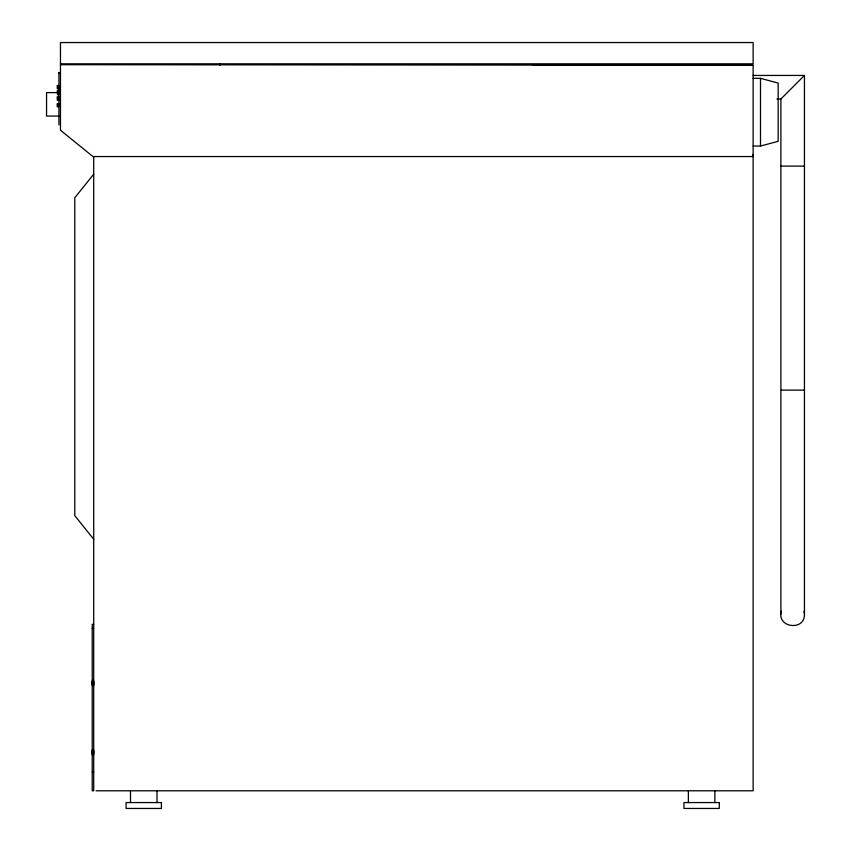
<?xml version="1.0" encoding="UTF-8"?>
<svg xmlns="http://www.w3.org/2000/svg" width="851" height="851" viewBox="0 0 851 851"><rect width="100%" height="100%" fill="white"/><g stroke="black" fill="none" stroke-linecap="round" stroke-linejoin="round"><path stroke-width="1.28" d="M92.227 685.534C91.11 678.066 94.823 678.066 93.706 685.534M92.961 684.055L92.95 685.534L92.887 679.651M93.706 749.922C94.759 757.22 91.174 757.22 92.227 749.922M92.961 680.874L93.046 679.651M753.135 75.441L804.45 75.441L804.45 614.177C804.908 631.548 776.389 627.73 781.303 611.092M93.706 174.189L74.782 197.772L74.782 515.642L93.706 539.236M780.899 614.177L780.899 98.993L804.45 75.441M753.135 146.042L760.496 146.042L778.165 141.298L778.165 83.079L760.496 78.335L753.135 78.335M781.303 390.12L804.046 390.12M60.464 63.814L753.135 63.814L753.135 42.55L60.464 42.55L60.464 130.256L92.972 156.552L753.135 156.552L752.731 154.478M532.875 65.293L753.135 65.293L753.135 790.792L130.501 790.792L130.501 802.567M60.464 72.569L58.921 72.569L58.921 124.863M60.464 72.718L58.921 72.665L60.464 72.931M58.921 73.016L60.464 73.08M58.921 73.335L60.464 73.335M57.368 85.462L58.921 85.515M57.368 85.664L58.921 85.664M57.368 85.898L58.921 85.898M57.368 86.196L58.921 86.196M57.368 86.557L58.921 86.557M57.368 87.121L58.921 87.217M57.368 87.408L58.921 87.408M57.368 87.685L58.921 87.685M57.368 88.015L58.921 88.015M57.368 88.387L58.921 88.387M57.368 88.77L58.921 88.77M58.921 89.429L60.464 89.429M58.921 89.749L60.464 89.685M58.921 89.908L60.464 89.834M58.921 89.983L60.464 89.983M58.921 90.153L60.464 90.132M57.368 90.504L58.921 90.504M57.368 91.142L58.921 91.142M57.368 91.195L58.921 91.344M57.368 91.578L58.921 91.578M57.368 91.876L58.921 91.876M57.368 92.238L58.921 92.238M57.687 92.61L46.55 92.61L46.55 116.066L58.921 116.066M57.368 92.61L58.921 92.61M57.368 92.993L58.921 92.993M57.368 93.355L58.921 93.355M57.368 94.695L58.921 94.695M57.368 96.982L58.921 96.982M57.368 97.078L58.921 97.078M57.368 97.269L58.921 97.269M57.368 97.546L58.921 97.546M57.368 97.876L58.921 97.876M57.368 98.248L58.921 98.248M57.368 98.631L58.921 98.631M776.931 98.993L780.899 98.993M57.368 99.003L58.921 99.003M57.368 99.333L58.921 99.333M57.368 99.61L58.921 99.61M57.368 100.365L58.921 100.365M57.368 103.737L58.921 103.684M57.368 103.886L58.921 103.886M57.368 104.12L58.921 104.12M57.368 104.428L58.921 104.428M57.368 104.779L58.921 104.779M57.368 105.162L58.921 105.162M57.368 105.545L58.921 105.545M57.368 105.896L58.921 105.896M57.368 106.205L58.921 106.205M57.368 106.439L58.921 106.439M780.899 166.105L804.45 166.105M93.706 624.336L92.227 624.336L92.227 790.792L93.706 790.792L93.706 156.552M92.227 628.41L93.706 628.41M92.227 771.995L93.706 771.995M96.067 790.792L129.969 790.792M60.464 64.697L753.135 65.293M804.046 611.092L804.45 614.177M760.496 78.335L760.496 146.042M714.872 790.792L714.872 802.567M688.374 790.792L688.374 802.567M219.718 63.814L219.718 65.293M156.999 790.792L156.999 802.567M58.921 106.577L57.368 106.577L58.921 106.63M161.413 802.567L126.086 802.567L126.086 808.45L161.413 808.45L161.413 802.567M719.286 802.567L683.959 802.567L683.959 808.45L719.286 808.45L719.286 802.567"/></g></svg>
